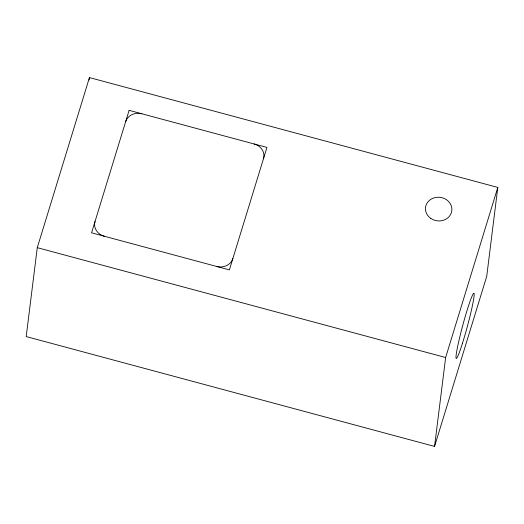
<?xml version="1.0" encoding="UTF-8"?>
<svg xmlns="http://www.w3.org/2000/svg" width="524" height="524" viewBox="0 0 524 524"><rect width="100%" height="100%" fill="white"/><g stroke="black" fill="none" stroke-linecap="round" stroke-linejoin="round"><path stroke-width="0.79" d="M37.276 247.662L26.2 336.565L434.56 446.422L486.724 276.338L497.8 187.435L89.44 77.578L37.276 247.662L445.636 357.519L434.56 446.422M89.139 80.002L89.44 77.578M445.636 357.519L497.8 187.435M254.179 143.989A13.244 11.823 7.1 0 1 263.467 158.759M125.642 121.686A13.244 11.823 7.1 0 1 141.88 113.78M104.322 236.239A13.244 11.823 7.1 0 1 95.04 221.469M232.859 258.542A13.244 11.823 7.1 0 1 216.622 266.447M129.12 110.348L91.562 232.807L229.381 269.886L266.939 147.421L129.12 110.348M462.358 343.613A33.778 2.358 -74.9 0 0 473.919 293.237A33.778 2.358 -74.9 0 0 458.939 340.607A33.778 2.358 -74.9 0 0 462.358 343.613M430.695 218.338A13.244 11.823 7.1 0 0 451.793 210.871A13.244 11.823 7.1 0 0 433.512 198.046A13.244 11.823 7.1 0 0 430.695 218.338"/></g></svg>
